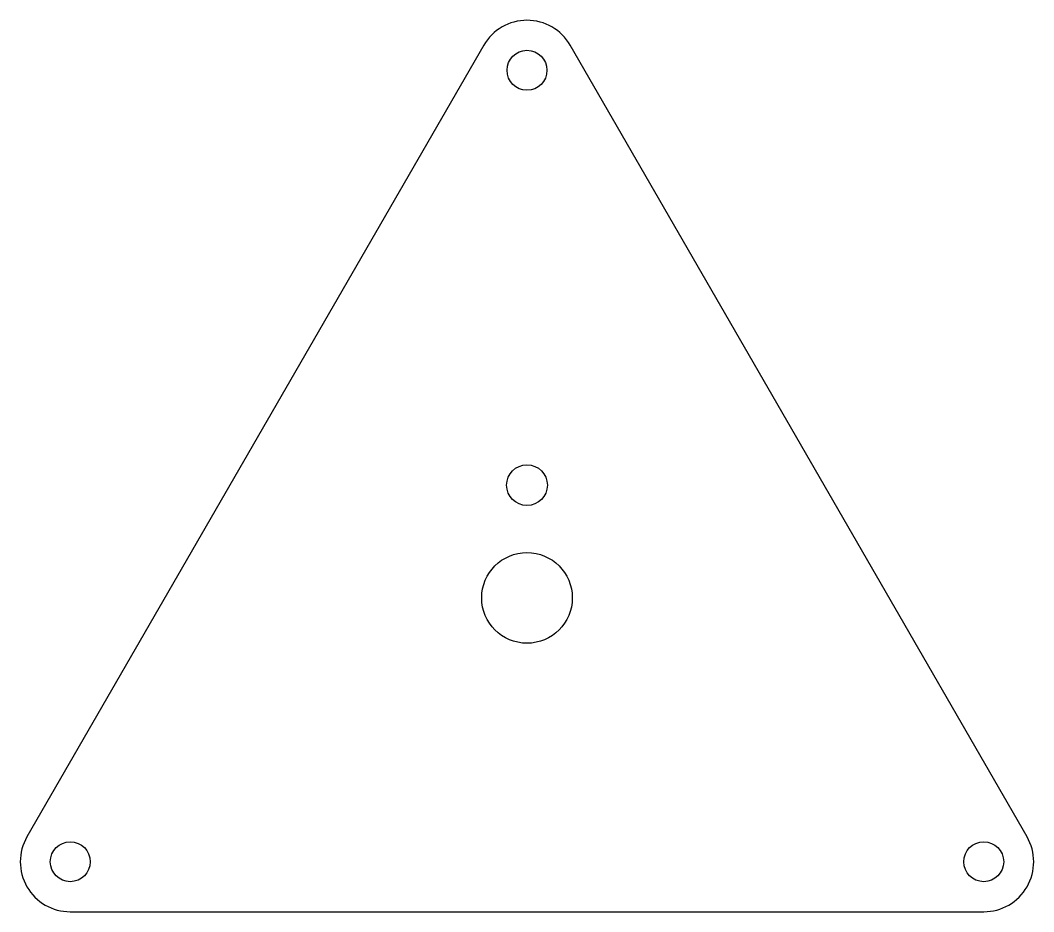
# Model space of a CAD drawing. Header units: inches. Extents: x -1.4 to 1.4, y -0.87 to 1.59.
import ezdxf

# ---------------------------------------------------------------- set-up
doc = ezdxf.new("R2010")
doc.units = ezdxf.units.IN
doc.header["$MEASUREMENT"] = 0

msp = doc.modelspace()

# ---------------------------------------------------------------- linework, layer by layer
msp.add_lwpolyline([(1.3792, -0.6585), (0.1193, 1.5236, 0.57735), (-0.1193, 1.5236), (-1.3792, -0.6585, 0.57735), (-1.2598, -0.8652), (1.2598, -0.8652, 0.57735)], format="xyb", close=True)
for centre, radius in [((0, 1.4547), 0.0551), ((0, 0.311), 0.0561), ((0, 0), 0.125), ((-1.2598, -0.7274), 0.0551), ((1.2598, -0.7274), 0.0551)]:
    msp.add_circle(centre, radius)

doc.saveas('drawing.dxf')
